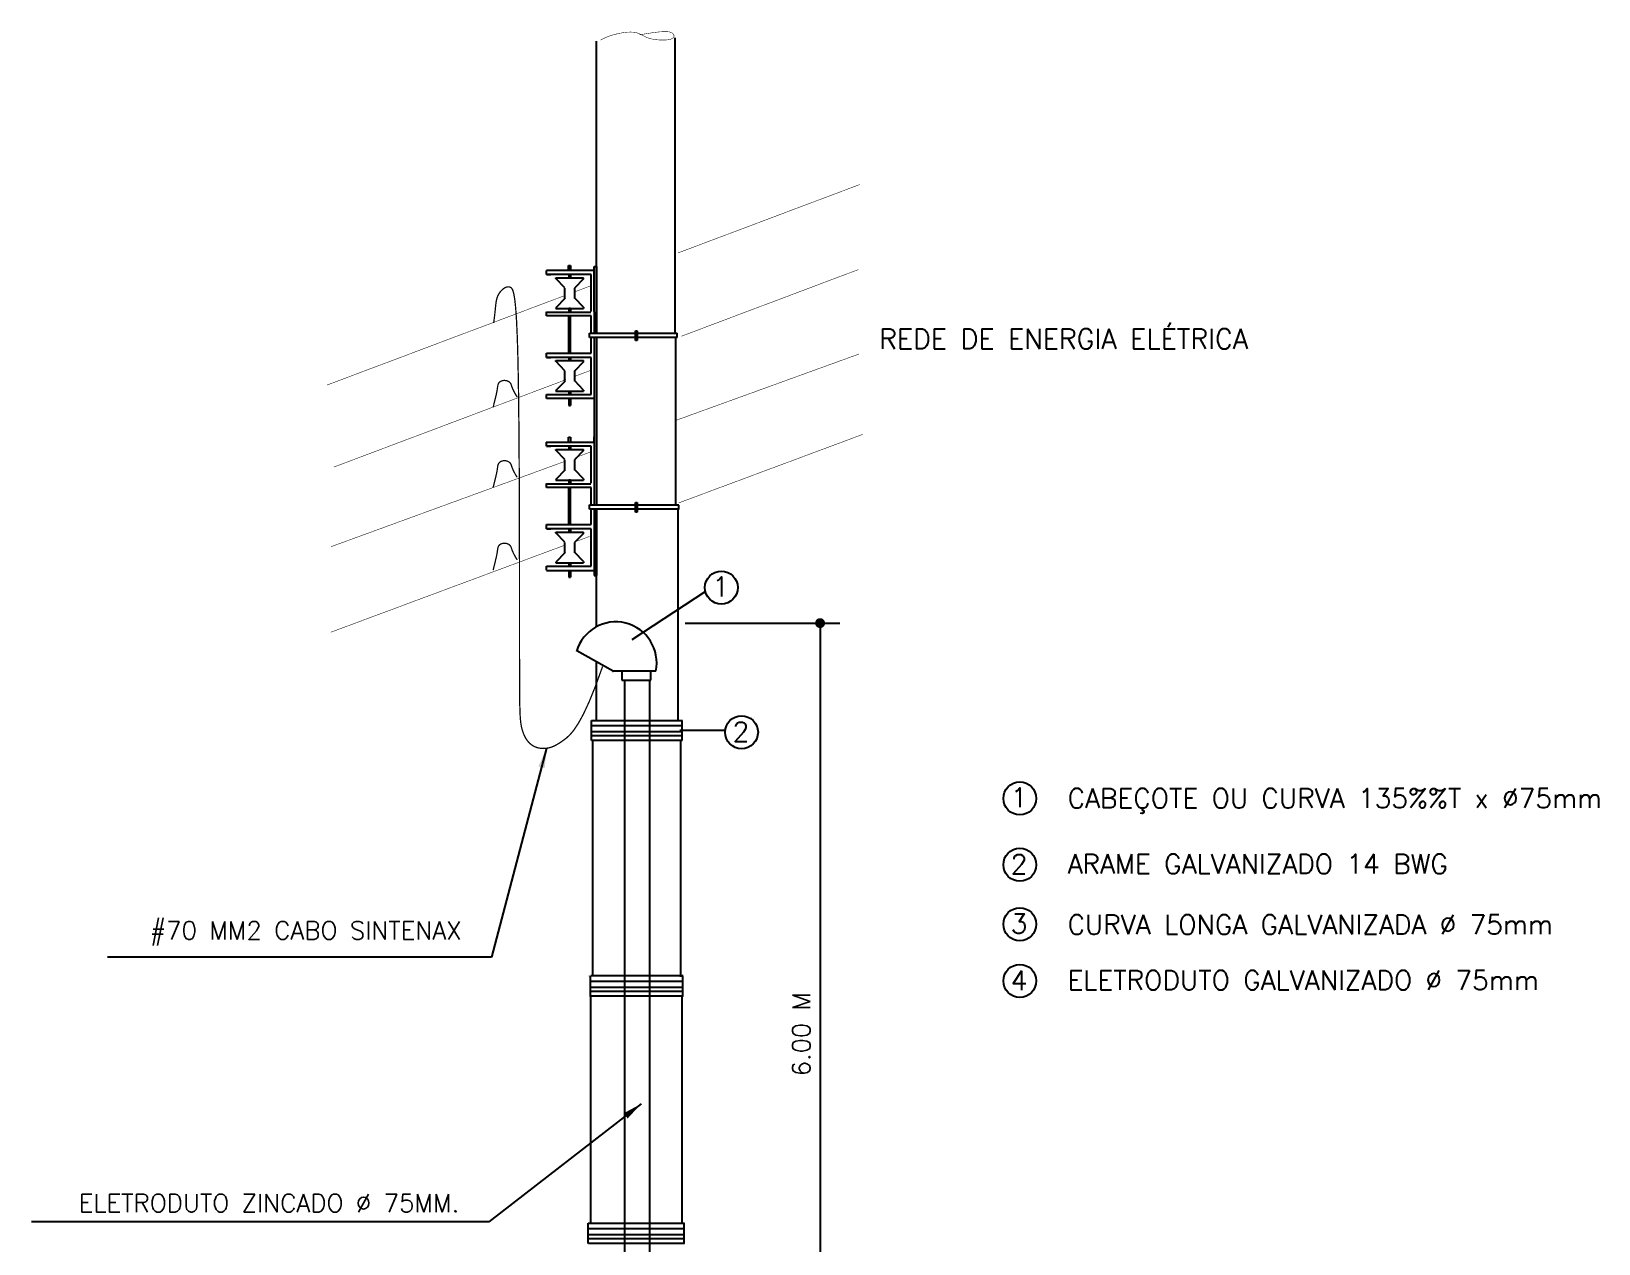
# Model space of a CAD drawing. Extents: x 13.8 to 22.1, y 1.6 to 12.3.
# Drawn here: x 13.77 to 21.69, y 6.14 to 12.26 of the extents above; entities that cross this region are included whole.
import ezdxf

# ---------------------------------------------------------------- set-up
doc = ezdxf.new("R2010")
doc.units = 0
doc.header["$LTSCALE"] = 100
doc.header["$MEASUREMENT"] = 0
doc.layers.get('0').update_dxf_attribs({"linetype": 'CONTINUOUS'})
doc.layers.get('DEFPOINTS').update_dxf_attribs({"linetype": 'CONTINUOUS'})
doc.layers.add('DETALHES', color=4, linetype='CONTINUOUS')
doc.styles.add('ROMANS', font='ROMANS.shx')
doc.dimstyles.new('LINEAR', dxfattribs={"dimtxt": 0.09, "dimasz": 0.05, "dimexe": 0.1, "dimexo": 0.3, "dimgap": 0.05, "dimtad": 1, "dimdec": 4, "dimzin": 0, "dimtxsty": 'ROMANS', "dimblk1": 'DOT', "dimblk2": 'DOT', "dimsah": 1, "dimcen": 0.09, "dimclrd": 1, "dimclre": 1, "dimclrt": 3, "dimazin": 3, "dimtfac": 1, "dimtdec": 4, "dimtofl": 0, "dimtmove": 0, "dimatfit": 3, "dimtolj": 1, "dimtzin": 0})
doc.dimstyles.new('TEXTO', dxfattribs={"dimtxt": 0.07, "dimasz": 0.1, "dimexe": 0.18, "dimexo": 0.0625, "dimgap": 0.05, "dimtad": 1, "dimtih": 1, "dimtoh": 1, "dimdec": 4, "dimzin": 0, "dimtxsty": 'ROMANS', "dimcen": 0.09, "dimclrd": 1, "dimclrt": 3, "dimazin": 3, "dimtfac": 1, "dimtdec": 4, "dimtofl": 0, "dimtmove": 0, "dimatfit": 3, "dimtolj": 1, "dimtzin": 0})

# ---------------------------------------------------------------- blocks, each defined once
blk = doc.blocks.new('_DOT')
at = {"color": 0, "linetype": 'BYBLOCK'}
blk.add_line((-0.5, 0), (-1, 0), dxfattribs=at)
at = {"color": 0, "linetype": 'BYBLOCK', "const_width": 0.5}
blk.add_lwpolyline([(-0.25, 0, 1), (0.25, 0, 1)], format="xyb", close=True, dxfattribs=at)
blk = doc.blocks.new('*D7')
at = {"color": 1, "linetype": 'BYBLOCK'}
for p, q in [((17.078, 9.272), (17.8604, 9.272)), ((17.7604, 9.222), (17.7604, 5.1689)), ((17.442, 5.1189), (17.8604, 5.1189))]:
    blk.add_line(p, q, dxfattribs=at)
at = {"layer": 'DEFPOINTS', "color": 0, "linetype": 'BYBLOCK'}
for p in [(16.778, 9.272), (17.142, 5.1189), (17.7604, 5.1189)]:
    blk.add_point(p, dxfattribs=at)
at = {"color": 1, "linetype": 'BYBLOCK', "xscale": 0.05, "yscale": 0.05, "zscale": 0.05}
for p, rotation in [((17.7604, 9.272), 90), ((17.7604, 5.1189), 270)]:
    blk.add_blockref('_DOT', p, dxfattribs=dict(at, rotation=rotation))
at = {"color": 3, "linetype": 'BYBLOCK', "insert": (17.6654, 7.1955), "char_height": 0.09, "attachment_point": 5, "rotation": 90, "style": 'ROMANS'}
blk.add_mtext('\\A1;6.00 M', dxfattribs=at)

msp = doc.modelspace()

# ---------------------------------------------------------------- linework, layer by layer
at = {"layer": 'DETALHES', "color": 3}
for p, q in [((16.63126, 10.73576), (16.63126, 12.21071)), ((17.02759, 10.73679), (17.02759, 12.22777)), ((16.63108, 10.71438), (16.63108, 9.86973)), ((17.03059, 9.86838), (17.03059, 10.71346)), ((16.62948, 9.84405), (16.62948, 9.25126)), ((17.04317, 8.7777), (17.04317, 9.84685)), ((16.71453, 9.02954), (16.53081, 9.13284)), ((16.62948, 9.07939), (16.62948, 8.7787)), ((16.71209, 9.02954), (16.71453, 9.02954)), ((16.93016, 9.02954), (16.71512, 9.02954)), ((16.75848, 9.02954), (16.75848, 8.98356)), ((16.90582, 8.98356), (16.90582, 9.02954)), ((16.75848, 8.98356), (16.90582, 8.98356)), ((16.77219, 8.98376), (16.77219, 5.93456)), ((16.89894, 8.98376), (16.89894, 5.92017)), ((16.61072, 8.67565), (16.61072, 7.48849)), ((17.0547, 8.67724), (17.0547, 7.4861)), ((16.59995, 7.38923), (16.59995, 6.23994)), ((17.06129, 7.38684), (17.06129, 6.23755))]:
    msp.add_line(p, q, dxfattribs=at)
at = {"layer": 'DETALHES', "color": 2}
for p, q in [((16.37855, 11.05401), (16.61896, 11.05401)), ((16.37858, 11.03237), (16.37858, 11.05363)), ((16.60339, 11.03232), (16.37858, 11.03232)), ((16.37858, 11.03232), (16.39955, 11.03232)), ((16.47081, 10.96489), (16.42488, 11.01224)), ((16.42497, 11.01596), (16.56545, 11.01596)), ((16.42497, 11.01218), (16.42497, 11.01591)), ((16.4884, 11.07904), (16.49958, 11.07904)), ((16.4884, 11.05428), (16.4884, 11.07904)), ((16.48924, 11.05428), (16.4884, 11.05428)), ((16.48931, 11.07826), (16.49876, 11.07826)), ((16.48931, 11.05401), (16.48931, 11.07826)), ((16.49043, 11.03174), (16.49043, 11.01553)), ((16.49957, 11.05428), (16.49873, 11.05428)), ((16.49876, 11.07826), (16.49876, 11.05401)), ((16.49957, 11.05428), (16.49957, 11.07904)), ((16.49981, 11.03174), (16.49981, 11.01553)), ((16.56545, 11.01029), (16.52002, 10.9632)), ((16.56545, 11.01029), (16.56545, 11.01596)), ((16.60339, 10.84519), (16.60339, 11.03232)), ((16.61901, 10.84623), (16.61901, 11.07363)), ((16.61901, 11.07363), (16.63108, 11.07363)), ((16.63108, 11.07363), (16.63108, 10.73686)), ((16.47116, 10.91229), (16.47116, 10.96379)), ((16.52103, 10.91229), (16.52103, 10.96379)), ((16.47144, 10.91284), (16.4252, 10.86489)), ((16.4252, 10.86489), (16.4252, 10.86169)), ((16.4252, 10.86169), (16.56545, 10.86169)), ((16.49043, 10.86294), (16.49043, 10.8447)), ((16.49043, 10.86279), (16.49981, 10.86279)), ((16.49043, 10.86135), (16.49043, 10.84442)), ((16.49981, 10.86294), (16.49981, 10.84443)), ((16.49981, 10.86135), (16.49981, 10.84442)), ((16.56545, 10.86732), (16.52066, 10.91349)), ((16.56545, 10.86732), (16.56545, 10.86169)), ((16.37855, 10.8432), (16.60265, 10.8432)), ((16.37858, 10.82342), (16.37858, 10.84468)), ((16.60339, 10.82342), (16.37858, 10.82342)), ((16.48931, 10.82267), (16.48931, 10.63611)), ((16.49876, 10.63611), (16.49876, 10.82267)), ((16.60339, 10.73686), (16.60339, 10.82342)), ((16.61933, 10.84468), (16.61933, 10.73686)), ((16.59501, 10.71418), (16.59501, 10.73685)), ((16.59501, 10.73685), (16.82749, 10.73685)), ((16.82711, 10.71418), (16.59501, 10.71418)), ((16.60339, 10.6363), (16.60339, 10.71427)), ((16.61933, 10.71383), (16.61933, 9.86973)), ((16.6352, 10.71411), (16.6352, 10.71413)), ((16.82706, 10.74773), (16.83685, 10.74773)), ((16.82706, 10.70271), (16.82706, 10.74773)), ((16.82706, 10.69878), (16.82706, 10.71641)), ((16.83685, 10.69878), (16.82706, 10.69878)), ((16.83666, 10.73685), (17.03745, 10.73685)), ((17.03745, 10.71418), (16.83666, 10.71418)), ((16.83685, 10.74773), (16.83685, 10.69878)), ((16.37858, 10.6363), (16.60339, 10.6363)), ((16.37858, 10.61443), (16.37858, 10.6363)), ((16.60339, 10.61443), (16.37858, 10.61443)), ((16.37858, 10.61443), (16.39955, 10.61443)), ((16.49043, 10.61385), (16.49043, 10.59764)), ((16.49981, 10.61385), (16.49981, 10.59764)), ((16.60339, 10.4273), (16.60339, 10.61443)), ((16.47081, 10.547), (16.42488, 10.59435)), ((16.42497, 10.59806), (16.56545, 10.59806)), ((16.42497, 10.59428), (16.42497, 10.59802)), ((16.47116, 10.4944), (16.47116, 10.5459)), ((16.56545, 10.5924), (16.52002, 10.54531)), ((16.52103, 10.4944), (16.52103, 10.5459)), ((16.56545, 10.5924), (16.56545, 10.59806)), ((16.47144, 10.49494), (16.4252, 10.447)), ((16.56545, 10.44943), (16.52066, 10.4956)), ((16.37858, 10.4273), (16.60339, 10.4273)), ((16.37858, 10.40604), (16.37858, 10.4273)), ((16.62017, 10.40604), (16.37858, 10.40604)), ((16.4252, 10.447), (16.4252, 10.4438)), ((16.4252, 10.4438), (16.56545, 10.4438)), ((16.49043, 10.44346), (16.49043, 10.42653)), ((16.49043, 10.40582), (16.49043, 10.37106)), ((16.49981, 10.44346), (16.49981, 10.42653)), ((16.49981, 10.40582), (16.49981, 10.37106)), ((16.56545, 10.44943), (16.56545, 10.4438)), ((16.49043, 10.37106), (16.49981, 10.37106)), ((16.37683, 10.18651), (16.61896, 10.18651)), ((16.37858, 10.16549), (16.37858, 10.18675)), ((16.60339, 10.16544), (16.37858, 10.16544)), ((16.37858, 10.16544), (16.39955, 10.16544)), ((16.47081, 10.09802), (16.42488, 10.14537)), ((16.42497, 10.14908), (16.56545, 10.14908)), ((16.42497, 10.1453), (16.42497, 10.14904)), ((16.48931, 10.18713), (16.48931, 10.21138)), ((16.48931, 10.21138), (16.49876, 10.21138)), ((16.49043, 10.16486), (16.49043, 10.14865)), ((16.49876, 10.21138), (16.49876, 10.18713)), ((16.49981, 10.16486), (16.49981, 10.14865)), ((16.56545, 10.14342), (16.52002, 10.09632)), ((16.56545, 10.14342), (16.56545, 10.14908)), ((16.60339, 9.97832), (16.60339, 10.16544)), ((16.61901, 10.18359), (16.61901, 10.21262)), ((16.47116, 10.04541), (16.47116, 10.09691)), ((16.52103, 10.04541), (16.52103, 10.09691)), ((16.47144, 10.04596), (16.4252, 9.99802)), ((16.4252, 9.99802), (16.4252, 9.99481)), ((16.4252, 9.99481), (16.56545, 9.99481)), ((16.49043, 9.99607), (16.49043, 9.97782)), ((16.49043, 9.99592), (16.49981, 9.99592)), ((16.49043, 9.99448), (16.49043, 9.97755)), ((16.49981, 9.99607), (16.49981, 9.97756)), ((16.49981, 9.99448), (16.49981, 9.97755)), ((16.56545, 10.00044), (16.52066, 10.04662)), ((16.56545, 10.00044), (16.56545, 9.99481)), ((16.37855, 9.97632), (16.60265, 9.97632)), ((16.37858, 9.95654), (16.37858, 9.97781)), ((16.60339, 9.95654), (16.37858, 9.95654)), ((16.48931, 9.9558), (16.48931, 9.76924)), ((16.49876, 9.76924), (16.49876, 9.9558)), ((16.60339, 9.86998), (16.60339, 9.95654)), ((16.59501, 9.8473), (16.59501, 9.86997)), ((16.59501, 9.86984), (16.82749, 9.86984)), ((16.82711, 9.84717), (16.59501, 9.84717)), ((16.60339, 9.76942), (16.60339, 9.84705)), ((16.61933, 9.84705), (16.61933, 9.51246)), ((16.63108, 9.84678), (16.63108, 9.51243)), ((16.82706, 9.83569), (16.82706, 9.88072)), ((16.82706, 9.88072), (16.83685, 9.88072)), ((16.82706, 9.83177), (16.82706, 9.8494)), ((16.83685, 9.83177), (16.82706, 9.83177)), ((16.83666, 9.86984), (17.04646, 9.86984)), ((17.04482, 9.84717), (16.83666, 9.84717)), ((16.83685, 9.88072), (16.83685, 9.83177)), ((17.04646, 9.84566), (17.04646, 9.86838)), ((16.37858, 9.76942), (16.60339, 9.76942)), ((16.37858, 9.74755), (16.37858, 9.76942)), ((16.60339, 9.74755), (16.37858, 9.74755)), ((16.37858, 9.74755), (16.39955, 9.74755)), ((16.49043, 9.74697), (16.49043, 9.73076)), ((16.49981, 9.74697), (16.49981, 9.73076)), ((16.60339, 9.56043), (16.60339, 9.74755)), ((16.47081, 9.68013), (16.42488, 9.72747)), ((16.42497, 9.73119), (16.56545, 9.73119)), ((16.42497, 9.72741), (16.42497, 9.73114)), ((16.47116, 9.62752), (16.47116, 9.67902)), ((16.56545, 9.72553), (16.52002, 9.67843)), ((16.52103, 9.62752), (16.52103, 9.67902)), ((16.56545, 9.72553), (16.56545, 9.73119)), ((16.47144, 9.62807), (16.4252, 9.58012)), ((16.56545, 9.58255), (16.52066, 9.62873)), ((16.37706, 9.53847), (16.61894, 9.53847)), ((16.37858, 9.56043), (16.60339, 9.56043)), ((16.37858, 9.53916), (16.37858, 9.56043)), ((16.4252, 9.58012), (16.4252, 9.57692)), ((16.4252, 9.57692), (16.56545, 9.57692)), ((16.49043, 9.57658), (16.49043, 9.55965)), ((16.49043, 9.53894), (16.49043, 9.50418)), ((16.49043, 9.50418), (16.49981, 9.50418)), ((16.49981, 9.57658), (16.49981, 9.55965)), ((16.49981, 9.53894), (16.49981, 9.50418)), ((16.56545, 9.58255), (16.56545, 9.57692)), ((16.61927, 9.51243), (16.63108, 9.51243)), ((17.06343, 8.75364), (16.60476, 8.75364)), ((16.60476, 8.72475), (17.06343, 8.72475)), ((16.60495, 8.77987), (17.06516, 8.77987)), ((16.60495, 8.6786), (16.60495, 8.77987)), ((17.06328, 8.67957), (17.06328, 8.77928)), ((17.06343, 8.70294), (16.60476, 8.70294)), ((16.60476, 8.68053), (17.06343, 8.68053)), ((16.59671, 7.48964), (16.59671, 7.49124)), ((16.60018, 7.38613), (16.60018, 7.48964)), ((16.60139, 7.49143), (17.06818, 7.49143)), ((17.06818, 7.46255), (16.60139, 7.46255)), ((17.06756, 7.38613), (17.06756, 7.48964)), ((16.60139, 7.43366), (17.06818, 7.43366)), ((17.06818, 7.41184), (16.60139, 7.41184)), ((16.60139, 7.38944), (17.06818, 7.38944)), ((16.58769, 6.2417), (16.59155, 6.2417)), ((16.58769, 6.13863), (16.58769, 6.2417)), ((16.59087, 6.24112), (16.58975, 6.24112)), ((17.07603, 6.21272), (16.59035, 6.21272)), ((16.59035, 6.18383), (17.07603, 6.18383)), ((16.59374, 6.24161), (17.07603, 6.24161)), ((16.59426, 6.23867), (16.59426, 6.23946)), ((17.07162, 6.23867), (17.07162, 6.23946)), ((17.07411, 6.13863), (17.07411, 6.2417)), ((17.07603, 6.16202), (16.59035, 6.16202)), ((16.59035, 6.13962), (17.07603, 6.13962))]:
    msp.add_line(p, q, dxfattribs=at)
at = {"layer": 'DETALHES'}
msp.add_line((17.03748, 10.71399), (17.03748, 10.73673), dxfattribs=at)
at = {"layer": 'DETALHES', "color": 2, "linetype": 'CONTINUOUS'}
for p, q in [((17.1808, 9.43106), (16.8083, 9.18767)), ((17.28109, 8.72951), (17.05186, 8.72951))]:
    msp.add_line(p, q, dxfattribs=at)
at = {"layer": 'DETALHES', "color": 3, "const_width": 0.00253}
msp.add_lwpolyline([(16.65103, 12.21682), (16.66289, 12.22318), (16.67495, 12.22887), (16.68715, 12.23392), (16.69946, 12.2384), (16.71179, 12.24232), (16.72412, 12.24575), (16.73637, 12.24873), (16.7485, 12.25129), (16.76044, 12.25346), (16.77214, 12.25522), (16.78352, 12.25649), (16.79452, 12.25724), (16.80507, 12.2574), (16.81511, 12.25692), (16.82455, 12.25575), (16.83335, 12.25383), (16.84148, 12.25114), (16.84917, 12.24783), (16.8567, 12.24407), (16.86437, 12.24003), (16.87243, 12.23588), (16.88119, 12.2318), (16.89092, 12.22797), (16.90191, 12.22456), (16.91431, 12.22171), (16.92776, 12.21949), (16.9418, 12.21793), (16.95595, 12.21705), (16.96974, 12.21689), (16.98268, 12.21748), (16.99431, 12.21885), (17.00414, 12.22103), (17.0118, 12.22402), (17.01731, 12.22766), (17.02079, 12.23178), (17.02235, 12.2362), (17.02212, 12.24071), (17.02021, 12.24515), (17.01674, 12.24933), (17.01183, 12.25307), (17.00543, 12.25617), (16.9968, 12.25844), (16.98504, 12.25968), (16.96924, 12.25968), (16.94851, 12.25825), (16.92193, 12.25517), (16.8886, 12.25025), (16.84763, 12.24329)], dxfattribs=at)
at = {"layer": 'DETALHES', "color": 4}
for points, const_width in [([(17.96107, 11.48743), (17.04321, 11.14206)], 0.00253), ([(17.95432, 11.05785), (17.05893, 10.72093)], 0.00253), ([(16.66152, 9.05365), (16.62515, 8.95308), (16.59281, 8.87339), (16.56415, 8.81184), (16.53883, 8.76569), (16.5165, 8.73223), (16.49681, 8.70871), (16.47942, 8.69241), (16.46398, 8.68059), (16.45016, 8.67095), (16.4377, 8.66291), (16.42638, 8.65633), (16.41595, 8.65106), (16.40618, 8.64695), (16.39682, 8.64387), (16.38765, 8.64166), (16.37842, 8.64017), (16.36896, 8.63932), (16.3593, 8.63913), (16.34952, 8.63971), (16.33973, 8.64115), (16.33001, 8.64353), (16.32046, 8.64695), (16.31116, 8.6515), (16.30221, 8.65727), (16.29368, 8.66434), (16.28565, 8.67272), (16.27817, 8.68241), (16.27129, 8.69341), (16.26507, 8.70573), (16.25955, 8.71935), (16.2548, 8.73429), (16.25088, 8.75054), (16.24779, 8.76867), (16.24548, 8.79151), (16.24382, 8.82248), (16.24271, 8.86498), (16.24203, 8.92242), (16.24169, 8.9982), (16.24156, 9.09573), (16.24154, 9.21842), (16.24153, 9.36788), (16.24142, 9.53854), (16.24113, 9.72304), (16.24057, 9.91403), (16.23964, 10.10414), (16.23826, 10.28602), (16.23633, 10.45231), (16.23376, 10.59564), (16.2305, 10.71049), (16.2266, 10.79864), (16.22214, 10.86369), (16.21724, 10.90925), (16.21197, 10.93892), (16.20642, 10.95632), (16.2007, 10.96504), (16.19488, 10.9687), (16.18905, 10.97033), (16.18326, 10.97065), (16.17754, 10.9698), (16.17193, 10.96793), (16.16647, 10.96518), (16.16119, 10.96171), (16.15613, 10.95765), (16.15132, 10.95316), (16.14681, 10.94835), (16.1426, 10.9432), (16.13872, 10.9377), (16.13519, 10.93179), (16.13202, 10.92544), (16.12923, 10.91862), (16.12685, 10.91129), (16.12488, 10.90342), (16.12332, 10.89491), (16.12204, 10.88545), (16.12086, 10.87467), (16.11963, 10.86223), (16.11818, 10.84774), (16.11635, 10.83085), (16.11397, 10.81119), (16.11088, 10.78839)], 0.0065), ([(16.46988, 10.92632), (15.26864, 10.47432)], 0.00253), ([(17.95676, 10.63111), (17.02826, 10.29477)], 0.00253), ([(16.47651, 10.50178), (15.30309, 10.06024)], 0.00253), ([(16.22972, 10.41361), (16.22022, 10.42946), (16.21314, 10.44253), (16.20806, 10.45316), (16.20452, 10.46171), (16.20208, 10.46852), (16.20031, 10.47394), (16.19876, 10.47834), (16.197, 10.48206), (16.19466, 10.48538), (16.19174, 10.48835), (16.18834, 10.49096), (16.18453, 10.49317), (16.18041, 10.49498), (16.17606, 10.49635), (16.17157, 10.49727), (16.16702, 10.49772), (16.16249, 10.49769), (16.15806, 10.49718), (16.15379, 10.49622), (16.14975, 10.49484), (16.14599, 10.49304), (16.1426, 10.49086), (16.13963, 10.48832), (16.13714, 10.48543), (16.13518, 10.48221), (16.13368, 10.47865), (16.13252, 10.4747), (16.1316, 10.47035), (16.13083, 10.46557), (16.1301, 10.46032), (16.1293, 10.45459), (16.12833, 10.44834), (16.1271, 10.44153), (16.12557, 10.43396), (16.1237, 10.42545), (16.12145, 10.41578), (16.1188, 10.40475), (16.1157, 10.39217), (16.11213, 10.37782), (16.10805, 10.3615)], 0.0065), ([(17.97627, 10.22555), (17.0463, 9.87931)], 0.00253), ([(16.47076, 10.08908), (15.28807, 9.65767)], 0.00253), ([(16.22972, 10.00833), (16.22022, 10.02419), (16.21314, 10.03725), (16.20806, 10.04789), (16.20452, 10.05643), (16.20208, 10.06324), (16.20031, 10.06867), (16.19876, 10.07306), (16.197, 10.07678), (16.19466, 10.0801), (16.19174, 10.08308), (16.18834, 10.08568), (16.18453, 10.0879), (16.18041, 10.0897), (16.17606, 10.09107), (16.17157, 10.092), (16.16702, 10.09245), (16.16249, 10.09241), (16.15806, 10.0919), (16.15379, 10.09095), (16.14975, 10.08956), (16.14599, 10.08777), (16.1426, 10.08559), (16.13963, 10.08304), (16.13714, 10.08016), (16.13518, 10.07694), (16.13368, 10.07337), (16.13252, 10.06942), (16.1316, 10.06507), (16.13083, 10.06029), (16.1301, 10.05504), (16.1293, 10.04931), (16.12833, 10.04307), (16.1271, 10.03625), (16.12557, 10.02868), (16.1237, 10.02017), (16.12145, 10.0105), (16.1188, 9.99947), (16.1157, 9.98689), (16.11213, 9.97254), (16.10805, 9.95622)], 0.0065), ([(16.46574, 9.66393), (15.28727, 9.22577)], 0.00253), ([(16.22972, 9.59147), (16.22022, 9.60733), (16.21314, 9.6204), (16.20806, 9.63103), (16.20452, 9.63957), (16.20208, 9.64638), (16.20031, 9.65181), (16.19876, 9.65621), (16.197, 9.65992), (16.19466, 9.66325), (16.19174, 9.66622), (16.18834, 9.66883), (16.18453, 9.67104), (16.18041, 9.67284), (16.17606, 9.67422), (16.17157, 9.67514), (16.16702, 9.67559), (16.16249, 9.67555), (16.15806, 9.67505), (16.15379, 9.67409), (16.14975, 9.6727), (16.14599, 9.67091), (16.1426, 9.66873), (16.13963, 9.66619), (16.13714, 9.6633), (16.13518, 9.66008), (16.13368, 9.65651), (16.13252, 9.65257), (16.1316, 9.64822), (16.13083, 9.64343), (16.1301, 9.63819), (16.1293, 9.63246), (16.12833, 9.62621), (16.1271, 9.61939), (16.12557, 9.61183), (16.1237, 9.60331), (16.12145, 9.59364), (16.1188, 9.58262), (16.1157, 9.57003), (16.11213, 9.55568), (16.10805, 9.53937)], 0.0065)]:
    msp.add_lwpolyline(points, dxfattribs=dict(at, const_width=const_width))
at = {"layer": 'DETALHES', "color": 2, "const_width": 0.00253}
for points in [[(16.60305, 10.97643), (16.51554, 10.94351)], [(16.6044, 10.5499), (16.51981, 10.51807)], [(16.60521, 10.13812), (16.5263, 10.10933)], [(16.59602, 9.71015), (16.5335, 9.6869)]]:
    msp.add_lwpolyline(points, dxfattribs=at)
at = {"layer": 'DETALHES', "color": 2, "linetype": 'CONTINUOUS'}
for centre in [(17.2613, 9.4513), (17.36346, 8.72077)]:
    msp.add_circle(centre, 0.08313, dxfattribs=at)
at = {"layer": 'DETALHES', "color": 3, "linetype": 'CONTINUOUS'}
for centre in [(18.76959, 8.38645), (18.76959, 8.05183), (18.76959, 7.75116), (18.76959, 7.46482)]:
    msp.add_circle(centre, 0.08313, dxfattribs=at)
at = {"layer": 'DETALHES', "color": 3}
msp.add_arc((16.72792, 9.07156), 0.20662, 348.229056, 163.710048, dxfattribs=at)

# ---------------------------------------------------------------- texts
at = {"layer": 'DETALHES', "color": 3, "style": 'ROMANS'}
for s, height, p in [('REDE DE ENERGIA ELÉTRICA', 0.1, (18.05855, 10.65766)), ('1', 0.09816, (18.72403, 8.34222)), ('CABEÇOTE OU CURVA 135%%T x %%C75mm', 0.0981552, (19.01057, 8.33848)), ('2', 0.09816, (18.72403, 8.00544)), ('ARAME GALVANIZADO 14 BWG', 0.0981552, (19.01057, 8.00669)), ('3', 0.09816, (18.72403, 7.70477)), ('CURVA LONGA GALVANIZADA %%C 75mm', 0.0981552, (19.01057, 7.70043)), ('4', 0.09816, (18.72403, 7.41842)), ('ELETRODUTO GALVANIZADO %%C 75mm', 0.0981552, (19.01057, 7.41968))]:
    msp.add_text(s, height=height, dxfattribs=at).set_placement(p)
at = {"layer": 'DETALHES', "color": 2, "style": 'ROMANS'}
for s, p in [('1', (17.21575, 9.40707)), ('2', (17.3179, 8.67438))]:
    msp.add_text(s, height=0.09816, dxfattribs=at).set_placement(p)
at = {"layer": 'DETALHES', "color": 3, "linetype": 'CONTINUOUS', "char_height": 0.091, "attachment_point": 6, "style": 'ROMANS'}
for s, insert in [('#70 MM2 CABO SINTENAX', (15.9496, 7.70489)), ('\\A1;ELETRODUTO ZINCADO %%C 75MM.', (15.93714, 6.34273))]:
    msp.add_mtext(s, dxfattribs=dict(at, insert=insert))

# ---------------------------------------------------------------- dimensions: what is measured, and where the dimension line sits
at = {"layer": 'DETALHES', "linetype": 'CONTINUOUS'}
dim = msp.add_linear_dim(base=(17.76045, 5.11891), p1=(16.77801, 9.27201), p2=(17.14203, 5.11891), angle=90, text='6.00 M', dimstyle='LINEAR', dxfattribs=at)
dim.commit()
dim.dimension.update_dxf_attribs({"geometry": '*D7', "text_midpoint": (17.66545, 7.19546)})

# ---------------------------------------------------------------- leaders
at = {"layer": 'DETALHES', "color": 1, "linetype": 'CONTINUOUS', "annotation_type": 0, "has_hookline": 1, "hookline_direction": 1}
for points, text_width in [([(16.37842, 8.64017), (16.0996, 7.58556), (15.9996, 7.58556)], 1.78967), ([(16.85679, 6.84446), (16.08714, 6.24723), (15.98714, 6.24723)], 2.16233)]:
    msp.add_leader(points, dimstyle='TEXTO', dxfattribs=dict(at, text_width=text_width))

doc.saveas('drawing.dxf')
